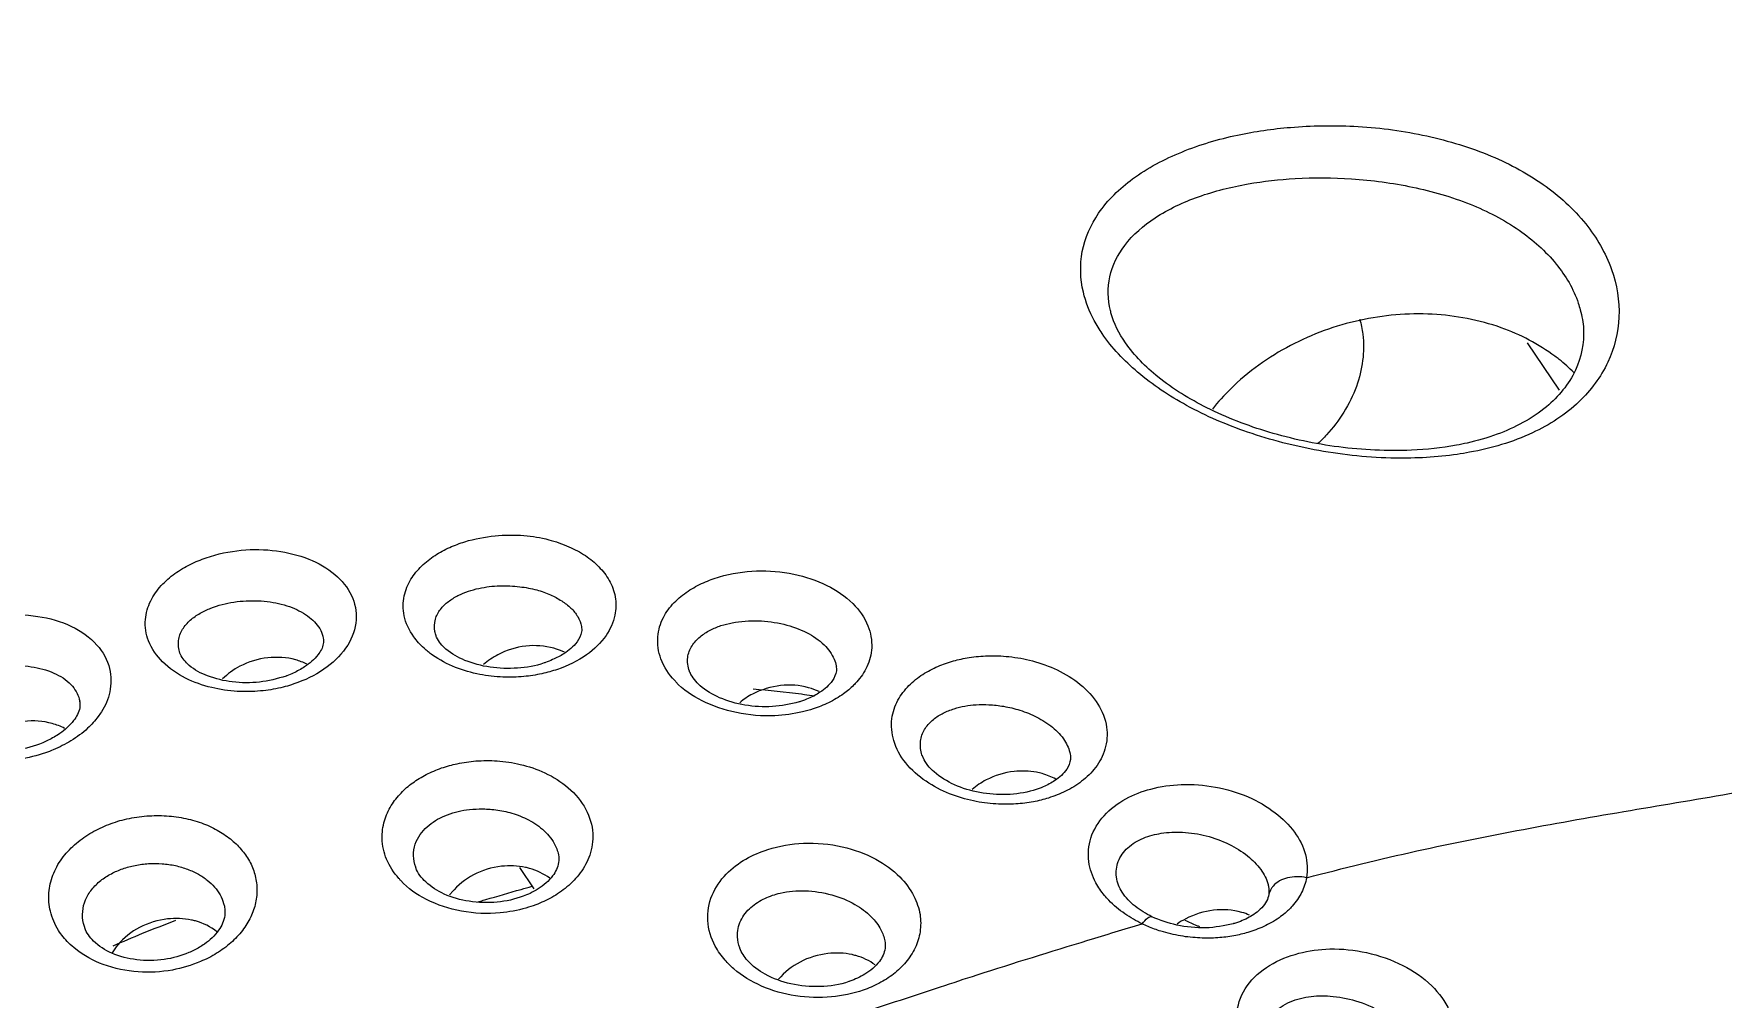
# Model space of a CAD drawing. Header units: inches. Extents: x 157915 to 159347, y -49911 to -48898.
# Drawn here: x 158906.13 to 158918.68, y -49763.35 to -49756.18 of the extents above; entities that cross this region are included whole.
import ezdxf

# ---------------------------------------------------------------- set-up
doc = ezdxf.new("R2010")
doc.units = ezdxf.units.IN
doc.header["$LTSCALE"] = 2
doc.header["$MEASUREMENT"] = 0
doc.layers.get('0').update_dxf_attribs({"linetype": 'CONTINUOUS'})

msp = doc.modelspace()

# ---------------------------------------------------------------- linework, layer by layer
at = {"color": 7, "linetype": 'Continuous'}
for p, q in [((158914.129, -49758.25), (158914.129, -49758.248)), ((158917.614, -49758.227), (158917.616, -49758.234)), ((158917.46, -49758.824), (158917.223, -49758.473)), ((158908.28, -49760.664), (158908.28, -49760.668)), ((158909.117, -49760.648), (158909.117, -49760.647)), ((158910.197, -49760.579), (158910.198, -49760.582)), ((158907.215, -49760.776), (158907.215, -49760.776)), ((158910.998, -49760.909), (158910.998, -49760.909)), ((158912.089, -49760.87), (158912.09, -49760.875)), ((158906.471, -49761.133), (158906.471, -49761.136)), ((158912.729, -49761.539), (158912.728, -49761.538)), ((158913.826, -49761.526), (158913.826, -49761.53)), ((158910.026, -49762.273), (158910.027, -49762.279)), ((158908.966, -49762.366), (158908.966, -49762.365)), ((158909.846, -49762.526), (158909.74, -49762.369)), ((158914.185, -49762.5), (158914.185, -49762.498)), ((158915.301, -49762.519), (158915.301, -49762.57)), ((158915.301, -49762.519), (158915.301, -49762.519)), ((158915.302, -49762.569), (158915.301, -49762.57)), ((158907.547, -49762.662), (158907.547, -49762.665)), ((158906.509, -49762.816), (158906.508, -49762.814)), ((158914.433, -49762.733), (158914.433, -49762.733)), ((158912.449, -49762.913), (158912.45, -49762.917)), ((158911.373, -49762.966), (158911.373, -49762.965))]:
    msp.add_line(p, q, dxfattribs=at)
for points, start_tangent, end_tangent in [([(158929.508, -49748.835), (158929.348, -49748.805), (158928.873, -49748.731), (158928.489, -49748.68), (158928.181, -49748.637), (158927.93, -49748.598), (158927.738, -49748.563), (158927.56, -49748.528), (158927.342, -49748.481), (158927.029, -49748.413), (158926.588, -49748.323), (158926.04, -49748.223), (158925.309, -49748.118), (158924.483, -49748.052), (158923.575, -49748.053), (158922.637, -49748.147), (158921.588, -49748.376), (158920.447, -49748.759), (158919.158, -49749.345), (158917.816, -49750.141), (158916.641, -49751.023), (158915.522, -49751.956), (158914.472, -49752.786), (158913.501, -49753.417), (158912.564, -49753.884), (158911.508, -49754.295), (158910.214, -49754.735), (158908.629, -49755.249), (158906.858, -49755.78), (158905.314, -49756.229), (158903.953, -49756.66), (158902.741, -49757.098), (158901.664, -49757.539), (158900.691, -49757.983), (158899.81, -49758.435), (158899.012, -49758.892), (158898.287, -49759.349), (158897.621, -49759.798), (158897.006, -49760.235), (158896.432, -49760.659), (158895.896, -49761.067), (158895.39, -49761.463), (158894.916, -49761.852), (158894.478, -49762.236), (158894.078, -49762.614), (158893.718, -49762.978), (158893.401, -49763.321), (158893.158, -49763.6)], (-0.980073, 0.19864), (-0.650439, -0.759558)), ([(158915.069, -49756.929), (158915.462, -49756.872), (158915.932, -49756.864), (158916.443, -49756.929), (158916.925, -49757.074), (158917.338, -49757.296), (158917.654, -49757.589), (158917.846, -49757.927), (158917.901, -49758.281), (158917.818, -49758.616), (158917.604, -49758.909), (158917.259, -49759.14), (158916.792, -49759.285)], (0.977785, 0.209612), (-0.983413, -0.181382)), ([(158914.005, -49758.307), (158913.924, -49758.096), (158913.916, -49757.794), (158914.037, -49757.51), (158914.29, -49757.255), (158914.654, -49757.055), (158915.069, -49756.929)], (-0.472562, 0.881297), (0.977809, 0.209498)), ([(158914.129, -49758.248), (158914.125, -49758.232), (158914.121, -49757.981), (158914.231, -49757.749), (158914.456, -49757.544), (158914.779, -49757.387), (158915.147, -49757.292)], (-0.251277, 0.967915), (0.984862, 0.173341)), ([(158915.147, -49757.292), (158915.496, -49757.252), (158915.915, -49757.254), (158916.369, -49757.316), (158916.796, -49757.443), (158917.16, -49757.636), (158917.435, -49757.887), (158917.599, -49758.177), (158917.614, -49758.227)], (0.984856, 0.173376), (0.260615, -0.965443)), ([(158914.063, -49758.403), (158914.005, -49758.307)], (-0.560534, 0.828131), (-0.472562, 0.881297)), ([(158916.694, -49759.232), (158916.36, -49759.269), (158915.82, -49759.245), (158915.301, -49759.135), (158914.841, -49758.954), (158914.478, -49758.725), (158914.236, -49758.471), (158914.129, -49758.25)], (-0.983141, -0.182849), (-0.250969, 0.967995)), ([(158917.426, -49758.572), (158917.027, -49758.36), (158916.515, -49758.26), (158915.975, -49758.305), (158915.462, -49758.492)], (-0.800003, 0.599996), (-0.885505, -0.46463)), ([(158915.977, -49758.296), (158915.999, -49758.408), (158915.951, -49758.796), (158915.73, -49759.155), (158915.666, -49759.22)], (0.255369, -0.966844), (-0.728998, -0.684516)), ([(158917.614, -49758.227), (158917.638, -49758.37), (158917.578, -49758.675), (158917.363, -49758.946), (158916.996, -49759.151)], (0.263765, -0.964587), (-0.939103, -0.343637)), ([(158916.7, -49759.3), (158916.242, -49759.328), (158915.672, -49759.272), (158915.144, -49759.135), (158914.691, -49758.937), (158914.326, -49758.689), (158914.063, -49758.403)], (-0.989525, -0.144363), (-0.560534, 0.828131)), ([(158915.462, -49758.492), (158915.016, -49758.815), (158914.882, -49758.964)], (-0.885505, -0.46463), (-0.623556, -0.781778)), ([(158917.566, -49758.693), (158917.457, -49758.595), (158917.426, -49758.572)], (-0.708646, 0.705564), (-0.800003, 0.599996)), ([(158916.996, -49759.151), (158916.773, -49759.216)], (-0.939103, -0.343637), (-0.975463, -0.220162)), ([(158916.773, -49759.216), (158916.695, -49759.232)], (-0.975463, -0.220162), (-0.98323, -0.182371)), ([(158916.792, -49759.285), (158916.7, -49759.3)], (-0.98341, -0.181396), (-0.989525, -0.144363)), ([(158909.331, -49759.949), (158909.555, -49759.905), (158909.77, -49759.903), (158909.954, -49759.934), (158910.104, -49759.986), (158910.226, -49760.052), (158910.326, -49760.135), (158910.403, -49760.236), (158910.447, -49760.357), (158910.445, -49760.495), (158910.38, -49760.644), (158910.235, -49760.788)], (0.955268, 0.295743), (-0.814967, -0.579508)), ([(158907.411, -49760.068), (158907.671, -49760.012), (158907.933, -49760.017), (158908.172, -49760.078), (158908.366, -49760.192), (158908.489, -49760.348), (158908.524, -49760.529), (158908.461, -49760.716), (158908.309, -49760.878)], (0.94624, 0.323467), (-0.801848, -0.597528)), ([(158909.028, -49760.74), (158908.951, -49760.654), (158908.88, -49760.498), (158908.881, -49760.351), (158908.93, -49760.228), (158909.011, -49760.129), (158909.11, -49760.05), (158909.219, -49759.991), (158909.331, -49759.949)], (-0.741084, 0.671412), (0.955265, 0.295752)), ([(158907.087, -49760.841), (158906.982, -49760.685), (158906.959, -49760.527), (158906.998, -49760.388), (158907.076, -49760.275), (158907.178, -49760.185), (158907.292, -49760.117), (158907.411, -49760.068)], (-0.706988, 0.707225), (0.94619, 0.323612)), ([(158911.221, -49760.21), (158911.497, -49760.166), (158911.774, -49760.19), (158912.02, -49760.274), (158912.212, -49760.408), (158912.324, -49760.573), (158912.352, -49760.737), (158912.316, -49760.877), (158912.241, -49760.99), (158912.218, -49761.014)], (0.959531, 0.281602), (-0.708546, -0.705665)), ([(158909.117, -49760.647), (158909.108, -49760.616), (158909.112, -49760.525), (158909.15, -49760.451), (158909.209, -49760.393), (158909.28, -49760.349), (158909.357, -49760.317), (158909.435, -49760.295)], (-0.338401, 0.941002), (0.977131, 0.212637)), ([(158909.435, -49760.295), (158909.591, -49760.276), (158909.739, -49760.283), (158909.865, -49760.307), (158909.967, -49760.343), (158910.05, -49760.388), (158910.118, -49760.441), (158910.169, -49760.505), (158910.197, -49760.579)], (0.977136, 0.212614), (0.182073, -0.983285)), ([(158910.89, -49760.98), (158910.787, -49760.819), (158910.764, -49760.654), (158910.805, -49760.512), (158910.886, -49760.401), (158910.989, -49760.316), (158911.103, -49760.253), (158911.221, -49760.21)], (-0.681913, 0.731433), (0.959511, 0.281671)), ([(158907.215, -49760.776), (158907.205, -49760.683), (158907.235, -49760.599), (158907.292, -49760.532), (158907.365, -49760.48), (158907.445, -49760.442), (158907.528, -49760.415)], (-0.331242, 0.943546), (0.96732, 0.253558)), ([(158907.528, -49760.415), (158907.707, -49760.388), (158907.886, -49760.396), (158908.048, -49760.438), (158908.178, -49760.511), (158908.261, -49760.608), (158908.28, -49760.664)], (0.967321, 0.253554), (0.185486, -0.982647)), ([(158905.595, -49760.569), (158905.877, -49760.499), (158906.16, -49760.503), (158906.41, -49760.578), (158906.599, -49760.716), (158906.693, -49760.891), (158906.694, -49761.064), (158906.632, -49761.213), (158906.608, -49761.247)], (0.930846, 0.365413), (-0.596853, -0.802351)), ([(158910.998, -49760.909), (158910.986, -49760.808), (158911.018, -49760.721), (158911.078, -49760.654), (158911.152, -49760.606), (158911.233, -49760.572), (158911.316, -49760.551)], (-0.332898, 0.942963), (0.981312, 0.192422)), ([(158911.316, -49760.551), (158911.509, -49760.536), (158911.7, -49760.562), (158911.869, -49760.624), (158911.999, -49760.715), (158912.074, -49760.822), (158912.089, -49760.87)], (0.981293, 0.192519), (0.180341, -0.983604)), ([(158908.28, -49760.664), (158908.28, -49760.707), (158908.241, -49760.787), (158908.14, -49760.878), (158908.057, -49760.924)], (0.182433, -0.983218), (-0.909911, -0.414803)), ([(158909.722, -49760.887), (158909.518, -49760.88), (158909.332, -49760.83), (158909.191, -49760.746), (158909.121, -49760.658), (158909.117, -49760.648)], (-0.997085, -0.076304), (-0.318239, 0.948011)), ([(158910.197, -49760.579), (158910.198, -49760.618), (158910.164, -49760.693), (158910.066, -49760.781), (158909.983, -49760.824)], (0.187078, -0.982345), (-0.916268, -0.400565)), ([(158907.807, -49760.991), (158907.604, -49760.99), (158907.421, -49760.945), (158907.284, -49760.867), (158907.219, -49760.785), (158907.215, -49760.776)], (-0.994193, -0.10761), (-0.308366, 0.951268)), ([(158907.867, -49760.811), (158907.66, -49760.874)], (-0.993655, -0.112471), (-0.885505, -0.46463)), ([(158908.075, -49760.826), (158907.867, -49760.811)], (-0.962436, 0.271507), (-0.993655, -0.112471)), ([(158909.442, -49760.934), (158909.262, -49760.882), (158909.09, -49760.79), (158909.028, -49760.74)], (-0.981527, 0.191323), (-0.741084, 0.671412)), ([(158909.577, -49760.788), (158909.469, -49760.861)], (-0.885505, -0.46463), (-0.749495, -0.66201)), ([(158909.784, -49760.724), (158909.577, -49760.788)], (-0.993655, -0.112471), (-0.885505, -0.46463)), ([(158909.992, -49760.74), (158909.784, -49760.724)], (-0.962436, 0.271507), (-0.993655, -0.112471)), ([(158910.072, -49760.77), (158909.992, -49760.74)], (-0.897892, 0.440215), (-0.962436, 0.271507)), ([(158910.235, -49760.788), (158910.018, -49760.897)], (-0.814967, -0.579508), (-0.945865, -0.32456)), ([(158912.959, -49760.834), (158913.076, -49760.809), (158913.214, -49760.796), (158913.371, -49760.802), (158913.546, -49760.834), (158913.729, -49760.901), (158913.9, -49761.008), (158914.032, -49761.155), (158914.097, -49761.325), (158914.084, -49761.489), (158914.014, -49761.625), (158913.911, -49761.728)], (0.963259, 0.268575), (-0.792452, -0.609934)), ([(158905.726, -49760.912), (158905.92, -49760.872), (158906.111, -49760.877), (158906.28, -49760.924), (158906.406, -49761.01), (158906.468, -49761.119), (158906.471, -49761.133)], (0.948569, 0.31657), (0.174603, -0.984639)), ([(158907.451, -49761.032), (158907.257, -49760.962), (158907.087, -49760.841)], (-0.971836, 0.235657), (-0.706988, 0.707225)), ([(158907.66, -49760.874), (158907.531, -49760.968)], (-0.885505, -0.46463), (-0.709346, -0.70486)), ([(158908.057, -49760.924), (158908.009, -49760.944)], (-0.909911, -0.414803), (-0.937832, -0.347089)), ([(158908.157, -49760.858), (158908.075, -49760.826)], (-0.894782, 0.446503), (-0.962436, 0.271507)), ([(158908.309, -49760.878), (158908.092, -49760.994)], (-0.801848, -0.597528), (-0.937062, -0.349163)), ([(158909.614, -49760.954), (158909.442, -49760.934)], (-0.999218, 0.039531), (-0.981527, 0.191323)), ([(158909.903, -49760.929), (158909.769, -49760.95), (158909.614, -49760.954)], (-0.976868, -0.213844), (-0.999218, 0.039531)), ([(158909.929, -49760.845), (158909.919, -49760.849), (158909.722, -49760.887)], (-0.946602, -0.322403), (-0.997085, -0.076304)), ([(158910.018, -49760.897), (158909.903, -49760.929)], (-0.945859, -0.324578), (-0.976868, -0.213844)), ([(158909.983, -49760.824), (158909.929, -49760.845)], (-0.916268, -0.400565), (-0.946508, -0.322682)), ([(158911.615, -49761.173), (158911.411, -49761.162), (158911.223, -49761.107), (158911.078, -49761.018), (158911.003, -49760.921), (158910.998, -49760.909)], (-0.998377, -0.056954), (-0.322751, 0.946484)), ([(158912.088, -49760.87), (158912.09, -49760.908), (158912.06, -49760.98), (158911.968, -49761.067), (158911.881, -49761.113)], (0.186245, -0.982503), (-0.91881, -0.3947)), ([(158912.605, -49761.591), (158912.516, -49761.424), (158912.502, -49761.263), (158912.547, -49761.126), (158912.629, -49761.017), (158912.732, -49760.934), (158912.844, -49760.875), (158912.959, -49760.834)], (-0.626107, 0.779737), (0.963257, 0.268583)), ([(158907.814, -49761.057), (158907.641, -49761.06), (158907.451, -49761.032)], (-0.995649, -0.093184), (-0.971836, 0.235657)), ([(158908.009, -49760.944), (158908.003, -49760.946), (158907.807, -49760.991)], (-0.937786, -0.347215), (-0.994193, -0.10761)), ([(158907.965, -49761.033), (158907.814, -49761.057)], (-0.973754, -0.227604), (-0.995649, -0.093184)), ([(158908.092, -49760.994), (158907.965, -49761.033)], (-0.937046, -0.349206), (-0.973754, -0.227604)), ([(158911.347, -49761.218), (158911.093, -49761.13), (158910.898, -49760.989), (158910.89, -49760.98)], (-0.979043, 0.203655), (-0.681913, 0.731433)), ([(158911.676, -49761.017), (158911.468, -49761.08)], (-0.993655, -0.112471), (-0.885505, -0.46463)), ([(158911.83, -49761.082), (158911.472, -49761.044)], (-0.992111, 0.125359), (-0.996172, 0.08741)), ([(158911.884, -49761.033), (158911.676, -49761.017)], (-0.962436, 0.271507), (-0.993655, -0.112471)), ([(158911.962, -49761.062), (158911.884, -49761.033)], (-0.899393, 0.437141), (-0.962436, 0.271507)), ([(158912.218, -49761.014), (158912.143, -49761.078)], (-0.708546, -0.705665), (-0.811233, -0.584723)), ([(158906.471, -49761.183), (158906.426, -49761.276), (158906.323, -49761.373), (158906.237, -49761.423)], (-0.16602, -0.986122), (-0.899081, -0.437783)), ([(158906.47, -49761.133), (158906.471, -49761.183)], (0.175401, -0.984497), (-0.16602, -0.986122)), ([(158911.468, -49761.08), (158911.372, -49761.144)], (-0.885505, -0.46463), (-0.768222, -0.640184)), ([(158911.824, -49761.135), (158911.813, -49761.138), (158911.615, -49761.173)], (-0.951011, -0.309157), (-0.998377, -0.056954)), ([(158911.881, -49761.113), (158911.824, -49761.135)], (-0.91881, -0.3947), (-0.950956, -0.309327)), ([(158911.852, -49761.085), (158911.83, -49761.082)], (-0.991816, 0.127676), (-0.992111, 0.125359)), ([(158911.917, -49761.19), (158911.838, -49761.212)], (-0.950537, -0.310611), (-0.972899, -0.231229)), ([(158911.93, -49761.096), (158911.852, -49761.085)], (-0.990707, 0.136016), (-0.991816, 0.127676)), ([(158912.032, -49761.144), (158911.917, -49761.19)], (-0.898789, -0.438382), (-0.950524, -0.310652)), ([(158912.143, -49761.078), (158912.032, -49761.144)], (-0.811233, -0.584723), (-0.898789, -0.438382)), ([(158912.728, -49761.538), (158912.723, -49761.522), (158912.717, -49761.418), (158912.751, -49761.333), (158912.81, -49761.268), (158912.884, -49761.221), (158912.964, -49761.189), (158913.045, -49761.169)], (-0.336762, 0.94159), (0.984808, 0.173648)), ([(158913.045, -49761.169), (158913.127, -49761.159), (158913.223, -49761.159), (158913.332, -49761.171), (158913.453, -49761.2), (158913.578, -49761.251), (158913.695, -49761.327), (158913.785, -49761.426), (158913.826, -49761.526)], (0.984807, 0.17365), (0.180185, -0.983633)), ([(158906.267, -49761.299), (158906.058, -49761.283)], (-0.962436, 0.271507), (-0.993655, -0.112471)), ([(158906.358, -49761.335), (158906.267, -49761.299)], (-0.883597, 0.468249), (-0.962436, 0.271507)), ([(158906.608, -49761.247), (158906.53, -49761.334)], (-0.596853, -0.802351), (-0.732629, -0.680628)), ([(158911.634, -49761.241), (158911.347, -49761.218)], (-0.998946, -0.045894), (-0.979043, 0.203655)), ([(158911.838, -49761.212), (158911.634, -49761.241)], (-0.972899, -0.231229), (-0.998946, -0.045894)), ([(158906.197, -49761.442), (158906.001, -49761.495)], (-0.923765, -0.38296), (-0.989388, -0.145299)), ([(158906.237, -49761.423), (158906.197, -49761.442)], (-0.899081, -0.437783), (-0.924047, -0.38228)), ([(158906.406, -49761.427), (158906.275, -49761.494)], (-0.85163, -0.524144), (-0.923317, -0.38404)), ([(158906.53, -49761.334), (158906.406, -49761.427)], (-0.732629, -0.680628), (-0.85163, -0.524144)), ([(158915.581, -49762.444), (158916.401, -49762.245), (158917.986, -49761.944), (158918.77, -49761.81), (158919.553, -49761.655), (158920.644, -49761.366)], (0.967552, 0.252673), (0.955507, 0.294967)), ([(158906.217, -49761.516), (158906.021, -49761.564)], (-0.944882, -0.327412), (-0.98929, -0.145962)), ([(158906.275, -49761.494), (158906.217, -49761.516)], (-0.923324, -0.384021), (-0.944882, -0.327412)), ([(158913.356, -49761.826), (158913.154, -49761.811), (158912.966, -49761.753), (158912.816, -49761.658), (158912.734, -49761.552), (158912.729, -49761.538)], (-0.999268, -0.038251), (-0.330749, 0.943719)), ([(158913.826, -49761.526), (158913.828, -49761.565), (158913.801, -49761.637), (158913.713, -49761.722), (158913.626, -49761.769)], (0.189746, -0.981833), (-0.920435, -0.390895)), ([(158908.841, -49762.449), (158908.75, -49762.306), (158908.717, -49762.154), (158908.734, -49762.021), (158908.785, -49761.908), (158908.857, -49761.815), (158908.944, -49761.739), (158909.044, -49761.678), (158909.158, -49761.629)], (-0.660947, 0.750433), (0.944529, 0.328428)), ([(158909.158, -49761.629), (158909.275, -49761.597), (158909.413, -49761.577), (158909.57, -49761.576), (158909.742, -49761.602), (158909.925, -49761.665), (158910.099, -49761.776), (158910.229, -49761.936), (158910.281, -49762.115), (158910.258, -49762.276), (158910.188, -49762.408)], (0.944527, 0.328434), (-0.595513, -0.803346)), ([(158912.93, -49761.82), (158912.756, -49761.728), (158912.605, -49761.591)], (-0.928169, 0.372158), (-0.626107, 0.779737)), ([(158913.41, -49761.655), (158913.202, -49761.718)], (-0.993655, -0.112471), (-0.885505, -0.46463)), ([(158913.576, -49761.661), (158913.41, -49761.655)], (-0.982154, 0.188077), (-0.993655, -0.112471)), ([(158913.618, -49761.671), (158913.576, -49761.661)], (-0.962436, 0.271507), (-0.982154, 0.188077)), ([(158913.719, -49761.712), (158913.618, -49761.671)], (-0.871516, 0.490367), (-0.962436, 0.271507)), ([(158913.274, -49761.896), (158913.108, -49761.874), (158912.93, -49761.82)], (-0.998009, 0.063064), (-0.928169, 0.372158)), ([(158913.202, -49761.718), (158913.099, -49761.788)], (-0.885505, -0.46463), (-0.756666, -0.653802)), ([(158913.565, -49761.791), (158913.552, -49761.795), (158913.356, -49761.826)], (-0.955138, -0.296161), (-0.999268, -0.038251)), ([(158913.626, -49761.769), (158913.565, -49761.791)], (-0.920435, -0.390895), (-0.954959, -0.296739)), ([(158913.791, -49761.802), (158913.665, -49761.852)], (-0.897009, -0.442013), (-0.954738, -0.297448)), ([(158913.911, -49761.728), (158913.791, -49761.802)], (-0.792452, -0.609934), (-0.897009, -0.442013)), ([(158914.081, -49762.575), (158914.017, -49762.481), (158913.965, -49762.324), (158913.98, -49762.149), (158914.078, -49761.983), (158914.239, -49761.858), (158914.425, -49761.785)], (-0.6362, 0.771524), (0.966658, 0.256073)), ([(158914.425, -49761.785), (158914.651, -49761.752), (158914.904, -49761.771), (158915.148, -49761.844), (158915.348, -49761.961), (158915.492, -49762.106), (158915.573, -49762.272), (158915.581, -49762.444)], (0.966651, 0.256096), (-0.169952, -0.985452)), ([(158909.262, -49761.957), (158909.343, -49761.94), (158909.438, -49761.933), (158909.546, -49761.938), (158909.664, -49761.96), (158909.789, -49762.007), (158909.907, -49762.084), (158909.995, -49762.19), (158910.026, -49762.273)], (0.965728, 0.259556), (0.18581, -0.982586)), ([(158913.423, -49761.896), (158913.274, -49761.896)], (-0.997802, -0.066268), (-0.998009, 0.063064)), ([(158913.665, -49761.852), (158913.553, -49761.88), (158913.423, -49761.896)], (-0.954745, -0.297426), (-0.997802, -0.066268)), ([(158906.388, -49762.927), (158906.314, -49762.835), (158906.253, -49762.693), (158906.242, -49762.556), (158906.272, -49762.425), (158906.338, -49762.303), (158906.433, -49762.199), (158906.547, -49762.116), (158906.671, -49762.054)], (-0.705103, 0.709105), (0.927, 0.37506)), ([(158906.671, -49762.054), (158906.804, -49762.011), (158906.95, -49761.987), (158907.098, -49761.983), (158907.242, -49762.001), (158907.375, -49762.037), (158907.492, -49762.09), (158907.59, -49762.156), (158907.67, -49762.233), (158907.731, -49762.32), (158907.771, -49762.417), (158907.787, -49762.522), (158907.777, -49762.629), (158907.741, -49762.735)], (0.927028, 0.374991), (-0.429687, -0.902978)), ([(158908.966, -49762.365), (158908.95, -49762.28), (158908.963, -49762.194), (158909, -49762.123), (158909.051, -49762.065), (158909.112, -49762.02), (158909.182, -49761.984), (158909.262, -49761.957)], (-0.335196, 0.942148), (0.96571, 0.259625)), ([(158911.581, -49762.234), (158911.846, -49762.188), (158912.134, -49762.214), (158912.384, -49762.307), (158912.561, -49762.438), (158912.665, -49762.58), (158912.711, -49762.717), (158912.711, -49762.845), (158912.675, -49762.964), (158912.606, -49763.07), (158912.514, -49763.159)], (0.952385, 0.3049), (-0.788349, -0.615228)), ([(158914.185, -49762.498), (158914.17, -49762.438), (158914.183, -49762.324), (158914.254, -49762.222), (158914.37, -49762.15), (158914.502, -49762.114)], (-0.340321, 0.940309), (0.987615, 0.156898)), ([(158914.502, -49762.114), (158914.66, -49762.106), (158914.836, -49762.133), (158915.005, -49762.195), (158915.143, -49762.282), (158915.241, -49762.383), (158915.296, -49762.494), (158915.301, -49762.519)], (0.987609, 0.156932), (0.163763, -0.9865)), ([(158910.026, -49762.274), (158910.027, -49762.331)], (0.183885, -0.982948), (-0.142785, -0.989754)), ([(158911.264, -49763.056), (158911.191, -49762.953), (158911.135, -49762.762), (158911.167, -49762.574), (158911.272, -49762.417), (158911.418, -49762.305), (158911.581, -49762.234)], (-0.660991, 0.750394), (0.952387, 0.304891)), ([(158906.508, -49762.814), (158906.499, -49762.784), (158906.493, -49762.694), (158906.514, -49762.609), (158906.561, -49762.531), (158906.627, -49762.465), (158906.706, -49762.414), (158906.791, -49762.377)], (-0.336709, 0.941609), (0.943988, 0.329979)), ([(158906.791, -49762.377), (158906.882, -49762.352), (158906.982, -49762.339), (158907.084, -49762.34), (158907.182, -49762.354), (158907.272, -49762.381), (158907.352, -49762.417), (158907.418, -49762.462), (158907.472, -49762.513), (158907.513, -49762.571), (158907.54, -49762.635), (158907.547, -49762.662)], (0.943993, 0.329965), (0.178337, -0.98397)), ([(158909.571, -49762.625), (158909.363, -49762.619), (158909.178, -49762.565), (158909.041, -49762.475), (158908.967, -49762.369), (158908.966, -49762.366)], (-0.99518, -0.098061), (-0.32352, 0.946221)), ([(158909.395, -49762.422), (158909.233, -49762.553), (158909.216, -49762.574)], (-0.885505, -0.46463), (-0.586161, -0.810195)), ([(158909.603, -49762.359), (158909.395, -49762.422)], (-0.993655, -0.112471), (-0.885505, -0.46463)), ([(158909.781, -49762.367), (158909.603, -49762.359)], (-0.977364, 0.211565), (-0.993655, -0.112471)), ([(158909.811, -49762.375), (158909.781, -49762.367)], (-0.962436, 0.271507), (-0.977364, 0.211565)), ([(158909.961, -49762.448), (158909.811, -49762.375)], (-0.7915, 0.61117), (-0.962436, 0.271507)), ([(158910.027, -49762.331), (158909.983, -49762.43), (158909.876, -49762.526), (158909.815, -49762.56)], (-0.142785, -0.989754), (-0.902283, -0.431144)), ([(158910.188, -49762.408), (158910.089, -49762.512)], (-0.595513, -0.803346), (-0.76653, -0.642209)), ([(158915.581, -49762.444), (158915.439, -49762.445), (158915.333, -49762.506), (158915.318, -49762.527)], (-0.978476, 0.206358), (-0.495457, -0.868633)), ([(158915.581, -49762.444), (158915.545, -49762.553), (158915.475, -49762.655), (158915.447, -49762.684)], (-0.174026, -0.984741), (-0.722287, -0.691594)), ([(158909.305, -49762.692), (158909.045, -49762.605), (158908.855, -49762.465), (158908.841, -49762.449)], (-0.983653, 0.180072), (-0.660947, 0.750433)), ([(158909.487, -49762.606), (158909.748, -49762.53)], (0.96156, 0.274596), (0.960517, 0.27822)), ([(158909.748, -49762.53), (158909.83, -49762.507)], (0.960517, 0.27822), (0.960181, 0.279378)), ([(158909.815, -49762.56), (158909.764, -49762.581)], (-0.902283, -0.431144), (-0.935939, -0.352163)), ([(158910.089, -49762.512), (158909.976, -49762.59)], (-0.76653, -0.642209), (-0.871798, -0.489866)), ([(158911.373, -49762.965), (158911.356, -49762.883), (158911.38, -49762.762), (158911.455, -49762.664), (158911.559, -49762.597), (158911.673, -49762.558)], (-0.340108, 0.940386), (0.974138, 0.225953)), ([(158911.673, -49762.558), (158911.858, -49762.541), (158912.056, -49762.571), (158912.228, -49762.642), (158912.349, -49762.734), (158912.42, -49762.83), (158912.449, -49762.913)], (0.974167, 0.225827), (0.181566, -0.983379)), ([(158914.212, -49762.552), (158914.185, -49762.498)], (-0.538655, 0.842527), (-0.34034, 0.940303)), ([(158914.308, -49762.655), (158914.212, -49762.552)], (-0.784356, 0.620311), (-0.538655, 0.842527)), ([(158915.301, -49762.569), (158915.285, -49762.617)], (-0.166782, -0.985994), (-0.446547, -0.89476)), ([(158915.318, -49762.527), (158915.302, -49762.569)], (-0.495457, -0.868633), (-0.197565, -0.98029)), ([(158907.546, -49762.662), (158907.548, -49762.725)], (0.177696, -0.984085), (-0.138496, -0.990363)), ([(158909.594, -49762.705), (158909.305, -49762.692)], (-0.995709, -0.092536), (-0.983653, 0.180072)), ([(158909.429, -49762.622), (158909.448, -49762.617)], (0.961782, 0.273815), (0.961709, 0.274072)), ([(158909.448, -49762.617), (158909.487, -49762.606)], (0.961709, 0.274072), (0.96156, 0.274596)), ([(158909.764, -49762.581), (158909.571, -49762.625)], (-0.935753, -0.352655), (-0.99518, -0.098061)), ([(158909.784, -49762.669), (158909.594, -49762.705)], (-0.960773, -0.277334), (-0.995709, -0.092536)), ([(158909.857, -49762.645), (158909.784, -49762.669)], (-0.935447, -0.353468), (-0.960773, -0.277334)), ([(158909.976, -49762.59), (158909.857, -49762.645)], (-0.871798, -0.489866), (-0.935421, -0.353535)), ([(158914.113, -49762.611), (158914.081, -49762.575)], (-0.690292, 0.723531), (-0.6362, 0.771524)), ([(158914.361, -49762.786), (158914.232, -49762.712), (158914.113, -49762.611)], (-0.902076, 0.431577), (-0.690292, 0.723531)), ([(158914.433, -49762.733), (158914.308, -49762.655)], (-0.901838, 0.432074), (-0.784356, 0.620311)), ([(158914.891, -49762.685), (158914.684, -49762.749)], (-0.993655, -0.112471), (-0.885505, -0.46463)), ([(158915.1, -49762.701), (158914.891, -49762.685)], (-0.962436, 0.271507), (-0.993655, -0.112471)), ([(158915.285, -49762.617), (158915.201, -49762.708)], (-0.446547, -0.89476), (-0.814489, -0.580179)), ([(158915.447, -49762.684), (158915.422, -49762.707)], (-0.722287, -0.691594), (-0.762028, -0.647544)), ([(158907.099, -49763.051), (158906.894, -49763.053), (158906.71, -49763.004), (158906.574, -49762.914), (158906.508, -49762.816)], (-0.989565, -0.144088), (-0.33696, 0.941519)), ([(158906.916, -49762.813), (158906.754, -49762.943), (158906.713, -49763.002)], (-0.885505, -0.46463), (-0.50054, -0.865714)), ([(158907.124, -49762.75), (158906.916, -49762.813)], (-0.993655, -0.112471), (-0.885505, -0.46463)), ([(158907.183, -49762.762), (158906.936, -49762.859)], (-0.933885, -0.357574), (-0.924778, -0.380508)), ([(158907.301, -49762.758), (158907.124, -49762.75)], (-0.977864, 0.209241), (-0.993655, -0.112471)), ([(158907.332, -49762.765), (158907.301, -49762.758)], (-0.962436, 0.271507), (-0.977864, 0.209241)), ([(158907.548, -49762.725), (158907.502, -49762.834), (158907.397, -49762.936), (158907.321, -49762.982)], (-0.138496, -0.990363), (-0.892365, -0.451314)), ([(158907.489, -49762.845), (158907.332, -49762.765)], (-0.775131, 0.6318), (-0.962436, 0.271507)), ([(158907.741, -49762.735), (158907.679, -49762.836), (158907.593, -49762.927)], (-0.429687, -0.902978), (-0.748566, -0.663061)), ([(158912.862, -49763.254), (158913.135, -49763.165), (158913.958, -49762.908), (158914.361, -49762.786)], (0.950664, 0.310223), (0.958842, 0.283941)), ([(158914.361, -49762.786), (158914.403, -49762.742), (158914.433, -49762.733)], (0.608362, 0.793659), (0.889097, -0.457718)), ([(158914.404, -49762.806), (158914.361, -49762.786)], (-0.922142, 0.386852), (-0.902942, 0.429762)), ([(158914.646, -49762.876), (158914.5, -49762.841), (158914.404, -49762.806)], (-0.985543, 0.169428), (-0.922142, 0.386852)), ([(158914.618, -49762.795), (158914.433, -49762.733)], (-0.977373, 0.211522), (-0.90178, 0.432195)), ([(158914.833, -49762.816), (158914.618, -49762.795)], (-0.999717, -0.023769), (-0.977373, 0.211522)), ([(158914.684, -49762.749), (158914.62, -49762.788)], (-0.885505, -0.46463), (-0.814986, -0.579481)), ([(158914.767, -49762.8), (158914.681, -49762.762)], (-0.916577, 0.399859), (-0.921067, 0.389404)), ([(158914.789, -49762.809), (158914.767, -49762.8)], (-0.915452, 0.402427), (-0.916577, 0.399859)), ([(158915.041, -49762.784), (158915.037, -49762.785), (158914.833, -49762.816)], (-0.958607, -0.284731), (-0.999717, -0.023769)), ([(158915.104, -49762.762), (158915.046, -49762.783), (158915.041, -49762.784)], (-0.922998, -0.384804), (-0.958468, -0.2852)), ([(158915.158, -49762.722), (158915.1, -49762.701)], (-0.9192, 0.393791), (-0.962436, 0.271507)), ([(158915.201, -49762.708), (158915.104, -49762.762)], (-0.814489, -0.580179), (-0.922998, -0.384804)), ([(158915.263, -49762.806), (158915.146, -49762.85)], (-0.90786, -0.419272), (-0.958503, -0.285083)), ([(158915.377, -49762.741), (158915.263, -49762.806)], (-0.817348, -0.576144), (-0.90786, -0.419272)), ([(158915.422, -49762.707), (158915.377, -49762.741)], (-0.762028, -0.647544), (-0.817348, -0.576144)), ([(158906.646, -49763.088), (158906.441, -49762.974), (158906.388, -49762.927)], (-0.937564, 0.347811), (-0.705103, 0.709105)), ([(158906.936, -49762.859), (158906.717, -49762.952)], (-0.924778, -0.380508), (-0.916082, -0.40099)), ([(158907.593, -49762.927), (158907.488, -49763.005)], (-0.748566, -0.663061), (-0.849813, -0.527085)), ([(158912.449, -49762.913), (158912.451, -49762.968)], (0.185821, -0.982584), (-0.122228, -0.992502)), ([(158914.79, -49762.891), (158914.646, -49762.876)], (-0.998906, 0.046772), (-0.985543, 0.169428)), ([(158914.923, -49762.89), (158914.79, -49762.891)], (-0.997608, -0.06913), (-0.998906, 0.046772)), ([(158915.146, -49762.85), (158915.042, -49762.875), (158914.923, -49762.89)], (-0.958508, -0.285066), (-0.997608, -0.06913)), ([(158907.282, -49763), (158907.099, -49763.051)], (-0.920368, -0.391053), (-0.989565, -0.144088)), ([(158907.368, -49763.066), (158907.159, -49763.129)], (-0.920238, -0.391359), (-0.983835, -0.17908)), ([(158907.321, -49762.982), (158907.281, -49763)], (-0.892365, -0.451314), (-0.920724, -0.390214)), ([(158907.488, -49763.005), (158907.368, -49763.066)], (-0.849813, -0.527085), (-0.920252, -0.391326)), ([(158911.533, -49763.248), (158911.328, -49763.12), (158911.264, -49763.056)], (-0.914969, 0.403523), (-0.660991, 0.750394)), ([(158911.971, -49763.252), (158911.751, -49763.232), (158911.562, -49763.161), (158911.43, -49763.058), (158911.373, -49762.966)], (-0.999175, -0.040617), (-0.336035, 0.941849)), ([(158911.82, -49763.07), (158911.66, -49763.198)], (-0.885505, -0.46463), (-0.639301, -0.768957)), ([(158912.027, -49763.007), (158911.82, -49763.07)], (-0.993655, -0.112471), (-0.885505, -0.46463)), ([(158912.206, -49763.015), (158912.027, -49763.007)], (-0.977073, 0.212904), (-0.993655, -0.112471)), ([(158912.235, -49763.022), (158912.206, -49763.015)], (-0.962436, 0.271507), (-0.977073, 0.212904)), ([(158912.378, -49763.091), (158912.235, -49763.022)], (-0.805526, 0.59256), (-0.962436, 0.271507)), ([(158912.451, -49762.968), (158912.409, -49763.065), (158912.302, -49763.16), (158912.247, -49763.189)], (-0.122228, -0.992502), (-0.906736, -0.4217)), ([(158915.174, -49763.785), (158915.089, -49763.637), (158915.065, -49763.438), (158915.14, -49763.247), (158915.307, -49763.095), (158915.524, -49763.005)], (-0.622397, 0.782702), (0.968287, 0.249841)), ([(158915.524, -49763.005), (158915.754, -49762.973), (158916.027, -49763), (158916.297, -49763.096), (158916.511, -49763.247), (158916.642, -49763.431), (158916.68, -49763.624), (158916.629, -49763.795), (158916.561, -49763.886)], (0.96832, 0.249714), (-0.689751, -0.724047)), ([(158907.159, -49763.129), (158906.905, -49763.143), (158906.646, -49763.088)], (-0.983835, -0.17908), (-0.937564, 0.347811)), ([(158912.247, -49763.189), (158912.19, -49763.212)], (-0.906736, -0.4217), (-0.944311, -0.329055)), ([(158912.514, -49763.159), (158912.406, -49763.228)], (-0.788349, -0.615228), (-0.884621, -0.46631)), ([(158912.054, -49763.329), (158911.787, -49763.321), (158911.533, -49763.248)], (-0.995694, -0.092699), (-0.914969, 0.403523)), ([(158912.19, -49763.212), (158912.182, -49763.215), (158911.971, -49763.252)], (-0.944362, -0.328908), (-0.999175, -0.040617)), ([(158912.29, -49763.279), (158912.054, -49763.329)], (-0.944232, -0.32928), (-0.995694, -0.092699)), ([(158912.269, -49763.451), (158912.862, -49763.254)], (0.947426, 0.319975), (0.950664, 0.310223)), ([(158912.406, -49763.228), (158912.29, -49763.279)], (-0.884621, -0.46631), (-0.944245, -0.329245)), ([(158915.595, -49763.328), (158915.756, -49763.323), (158915.946, -49763.358), (158916.133, -49763.438), (158916.279, -49763.549), (158916.369, -49763.676), (158916.391, -49763.744)], (0.989124, 0.147081), (0.180814, -0.983517)), ([(158915.282, -49763.715), (158915.267, -49763.585), (158915.323, -49763.464), (158915.442, -49763.374), (158915.595, -49763.328)], (-0.33611, 0.941823), (0.989115, 0.147142))]:
    msp.add_spline(points, degree=3, dxfattribs=dict(at, start_tangent=start_tangent, end_tangent=end_tangent))

doc.saveas('drawing.dxf')
